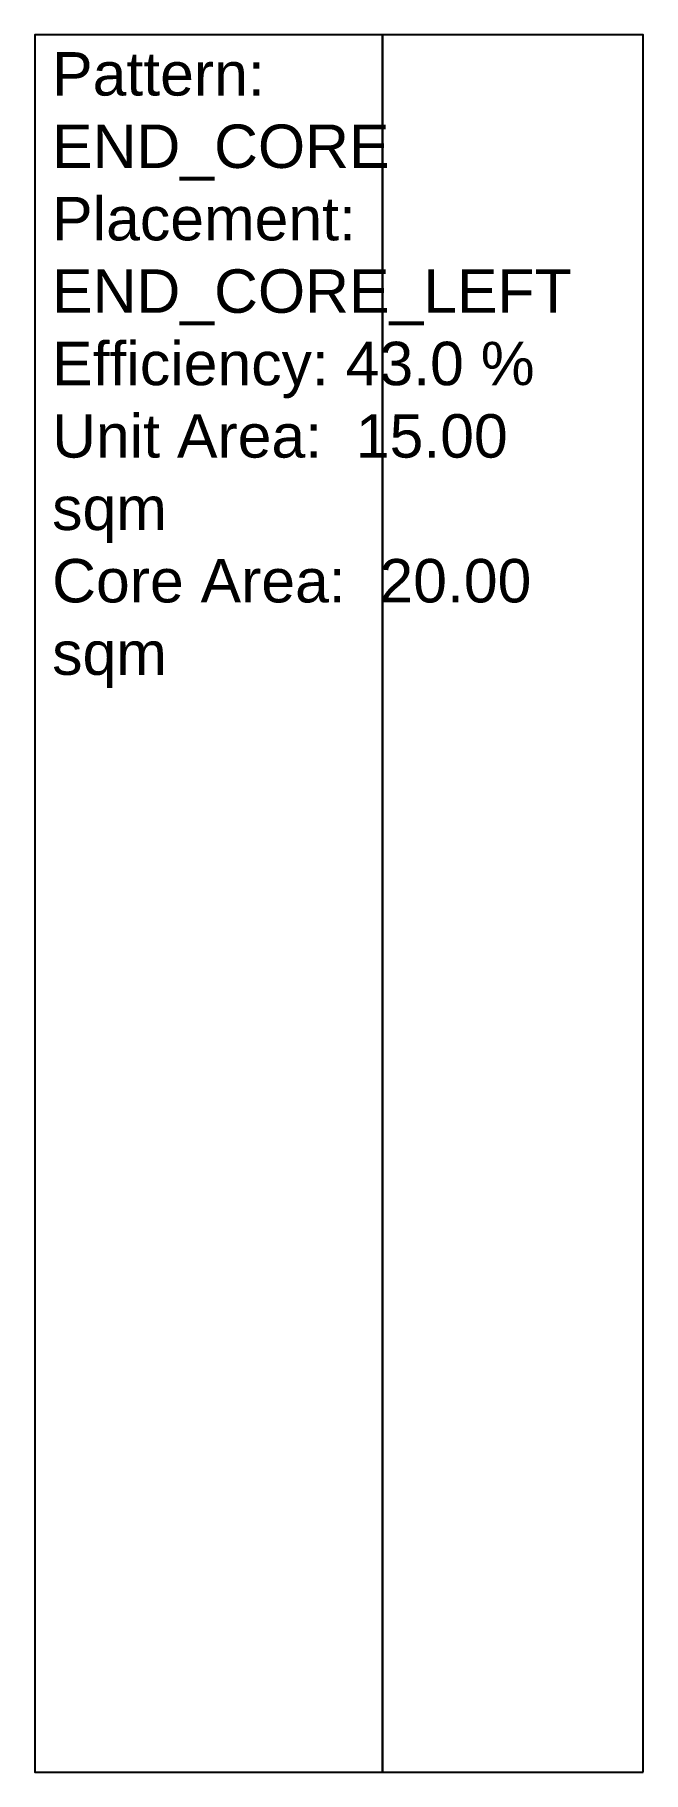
# Model space of a CAD drawing. Header units: millimetres. Extents: x 0 to 3.5, y 0 to 10.
import ezdxf

# ---------------------------------------------------------------- set-up
doc = ezdxf.new("R2010")
doc.units = ezdxf.units.MM
for name, color, linetype in [('A_CORE', 1, 'CONTINUOUS'), ('A_FOOTPRINT', 7, 'CONTINUOUS'), ('A_TEXT', 6, 'CONTINUOUS'), ('A_UNITS', 2, 'CONTINUOUS')]:
    doc.layers.add(name, color=color, linetype=linetype)
doc.styles.add('ARCH_STANDARD', font='Arial.ttf', dxfattribs={"height": 0.25})

msp = doc.modelspace()

# ---------------------------------------------------------------- linework, layer by layer
at = {"layer": 'A_CORE'}
msp.add_lwpolyline([(2, 0), (2, 10), (0, 10), (0, 0)], close=True, dxfattribs=at)
at = {"layer": 'A_FOOTPRINT'}
msp.add_lwpolyline([(3.5, 0), (3.5, 10), (0, 10), (0, 0)], close=True, dxfattribs=at)
at = {"layer": 'A_UNITS'}
msp.add_lwpolyline([(3.5, 0), (3.5, 10), (2, 10), (2, 0)], close=True, dxfattribs=at)

# ---------------------------------------------------------------- texts
at = {"layer": 'A_TEXT', "insert": (0.1, 9.9), "char_height": 0.25, "width": 2.8, "attachment_point": 1, "style": 'ARCH_STANDARD'}
msp.add_mtext('Pattern:    END_CORE\\PPlacement:  END_CORE_LEFT\\PEfficiency: 43.0 %\\PUnit Area:  15.00 sqm\\PCore Area:  20.00 sqm', dxfattribs=at)

doc.saveas('drawing.dxf')
